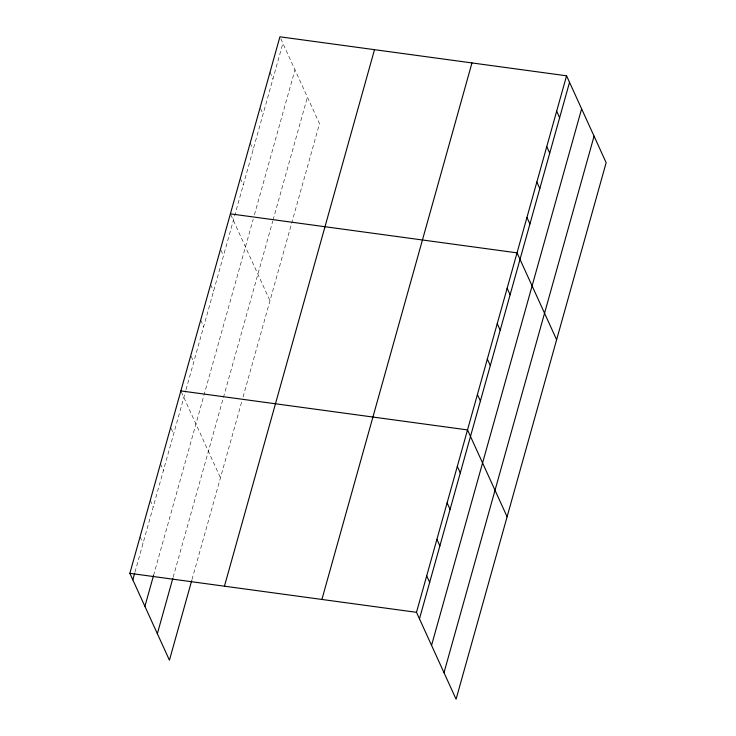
<?xml version="1.0" encoding="UTF-8"?>
<svg xmlns="http://www.w3.org/2000/svg" width="736" height="736" viewBox="0 0 736 736"><rect width="100%" height="100%" fill="white"/><g stroke="black" fill="none" stroke-linecap="round" stroke-linejoin="round"><path stroke-width="0.55" stroke-dasharray="3.68 2.76" d="M134.982 572.111L185.702 390.798M186.015 389.684L282.891 43.323M153.566 575.414L253.193 219.227M254.426 214.802L294.97 69.837M173.126 577.309L272.762 221.094M273.065 219.99L307.427 97.161M192.013 579.499L241.822 401.433M243.055 397.008L319.507 123.676L279.919 36.8M270.011 72.211L272.982 78.734M260.535 108.551L263.083 114.144M250.203 143.032L253.175 149.555M240.295 178.443L243.276 184.966M230.819 214.783L269.983 300.73M220.91 250.194L223.459 255.788M210.588 284.676L213.56 291.198M200.68 320.086L203.651 326.609M191.204 356.426L193.752 362.02M181.295 391.837L220.46 477.784M171.092 428.324L173.641 433.918M160.457 463.873L163.438 470.405M150.254 500.36L153.226 506.883M140.052 536.848L143.023 543.37"/><path stroke-width="1.1" d="M191.7 580.603L169.436 660.201L129.849 573.326L279.919 36.8L566.564 75.799L606.151 162.674L456.081 699.2L416.493 612.324L566.564 75.799M132.82 579.858L134.679 573.224M144.9 606.372L153.566 575.414M157.357 633.687L172.813 578.413M224.443 586.196L374.514 49.671M321.899 599.454L471.969 62.928M419.465 618.847L569.535 82.322M431.554 645.362L581.624 108.836M444.001 672.686L594.072 136.151M230.396 213.854L517.04 252.853L556.628 339.728M180.872 390.908L467.516 429.907L507.104 516.782M129.849 573.326L416.493 612.324M556.655 111.21L559.627 117.732M546.756 146.62L549.728 153.143M536.848 182.031L539.819 188.554M526.948 217.442L529.92 223.965M507.132 288.264L510.112 294.786M497.232 323.674L500.204 330.197M487.324 359.085L490.296 365.608M477.425 394.496L480.396 401.019M457.314 466.385L460.285 472.917M447.111 502.872L450.082 509.395M436.899 539.359L439.88 545.882M426.696 575.837L429.668 582.369"/></g></svg>
